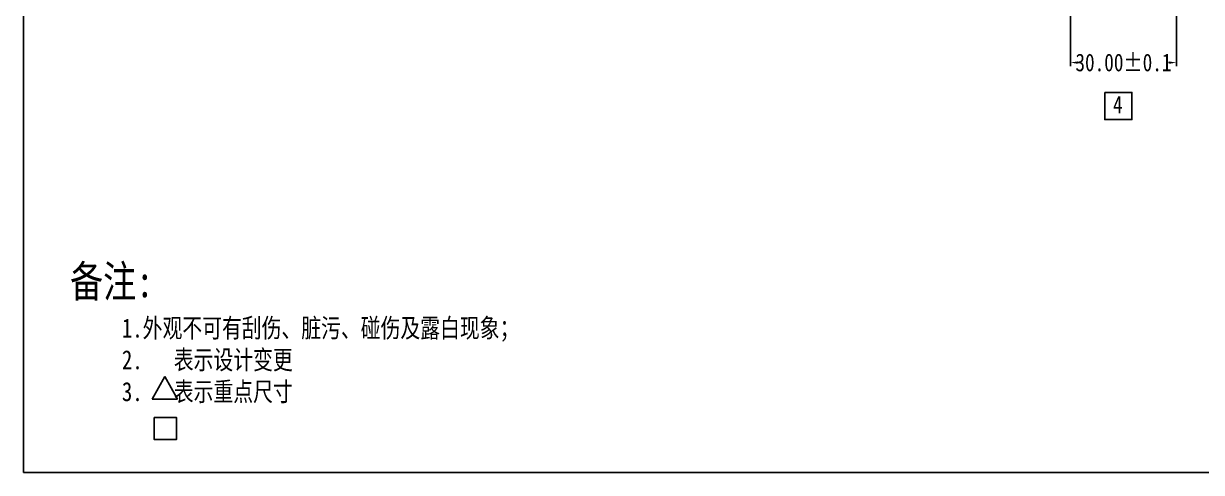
# Model space of a CAD drawing. Header units: inches. Extents: x 544 to 1078, y 439 to 817.
# Drawn here: x 543.8 to 877.4, y 438.6 to 565.6 of the extents above; entities that cross this region are included whole.
import ezdxf

# ---------------------------------------------------------------- set-up
doc = ezdxf.new("R2010")
doc.units = ezdxf.units.IN
doc.header["$LTSCALE"] = 5
doc.header["$MEASUREMENT"] = 0
doc.header["$PDMODE"] = 3
doc.header["$PDSIZE"] = 0.3125
doc.layers.get('0').update_dxf_attribs({"linetype": 'CONTINUOUS'})
doc.layers.get('Defpoints').update_dxf_attribs({"linetype": 'CONTINUOUS'})
doc.layers.add('图框', color=7, linetype='CONTINUOUS')
doc.layers.add('文字说明', color=2, linetype='CONTINUOUS')
doc.styles.get("Standard").update_dxf_attribs({"font": 'txt', "width": 0.8})
doc.dimstyles.get("Standard").update_dxf_attribs({"dimtxt": 5, "dimasz": 2, "dimexe": 1, "dimexo": 1, "dimgap": 0.09, "dimtad": 0, "dimzin": 4, "dimdsep": 46, "dimtxsty": 'Standard', "dimcen": 0.09, "dimclrd": 5, "dimclre": 5, "dimclrt": 1, "dimadec": 0, "dimazin": 0, "dimtp": 0.01, "dimtm": 0.01, "dimtfac": 1, "dimtofl": 0, "dimtmove": 0, "dimatfit": 3, "dimfxl": 0, "dimtolj": 1, "dimtzin": 4, "dimarcsym": 0})

# ---------------------------------------------------------------- blocks, each defined once
blk = doc.blocks.new('*D13')
at = {"color": 5, "lineweight": -2}
for p, q in [((840.35, 591.19), (840.35, 553.6)), ((870.35, 591.19), (870.35, 553.6)), ((842.35, 554.6), (842.59, 554.6)), ((868.35, 554.6), (868.1, 554.6))]:
    blk.add_line(p, q, dxfattribs=at)
at = {"color": 5}
for points in [[(842.35, 554.93), (842.35, 554.26), (840.35, 554.6)], [(868.35, 554.93), (868.35, 554.26), (870.35, 554.6)]]:
    blk.add_solid(points, dxfattribs=at)
at = {"layer": 'Defpoints', "color": 0}
for p in [(840.35, 592.19), (870.35, 592.19), (870.35, 554.6)]:
    blk.add_point(p, dxfattribs=at)
at = {"color": 1, "insert": (855.35, 554.6), "char_height": 5, "attachment_point": 5}
blk.add_mtext('\\A1;30.00%%P0.1', dxfattribs=at)

msp = doc.modelspace()

# ---------------------------------------------------------------- linework, layer by layer
at = {"color": 1}
msp.add_lwpolyline([(850.055, 546.154), (857.724, 546.154), (857.724, 538.453), (850.055, 538.453)], close=True, dxfattribs=at)
at = {"layer": '图框'}
msp.add_lwpolyline([(543.786, 438.575), (1078.386, 438.575), (1078.386, 816.575), (543.786, 816.575)], close=True, dxfattribs=at)
at = {"layer": '文字说明', "color": 1}
for p, q in [((583.84, 465.763), (580.24, 459.283)), ((583.84, 465.763), (587.44, 459.283)), ((580.24, 459.283), (587.44, 459.283))]:
    msp.add_line(p, q, dxfattribs=at)
at = {"layer": '文字说明', "color": 3}
msp.add_lwpolyline([(580.79, 454.153), (587.09, 454.153), (587.09, 447.853), (580.79, 447.853)], close=True, dxfattribs=at)

# ---------------------------------------------------------------- texts
at = {"color": 1, "insert": (852.391, 545.207), "char_height": 5, "width": 4.90744, "attachment_point": 1}
msp.add_mtext('4', dxfattribs=at)
at = {"layer": '文字说明', "insert": (556.957, 497.169), "char_height": 9, "width": 446.00005, "attachment_point": 1}
msp.add_mtext('备注:\\P   {\\H0.6x;1.外观不可有刮伤、脏污、碰伤及露白现象；\\P     2.   表示设计变更  \\P     3.   表示重点尺寸\\P     }', dxfattribs=at)

# ---------------------------------------------------------------- dimensions: what is measured, and where the dimension line sits
at = {"color": 1}
dim = msp.add_linear_dim(base=(870.346, 554.596), p1=(840.346, 592.187), p2=(870.346, 592.187), text='<>%%P0.1', dimstyle='Standard', dxfattribs=at)
dim.commit()
dim.dimension.update_dxf_attribs({"geometry": '*D13', "text_midpoint": (855.346, 554.596)})

doc.saveas('drawing.dxf')
